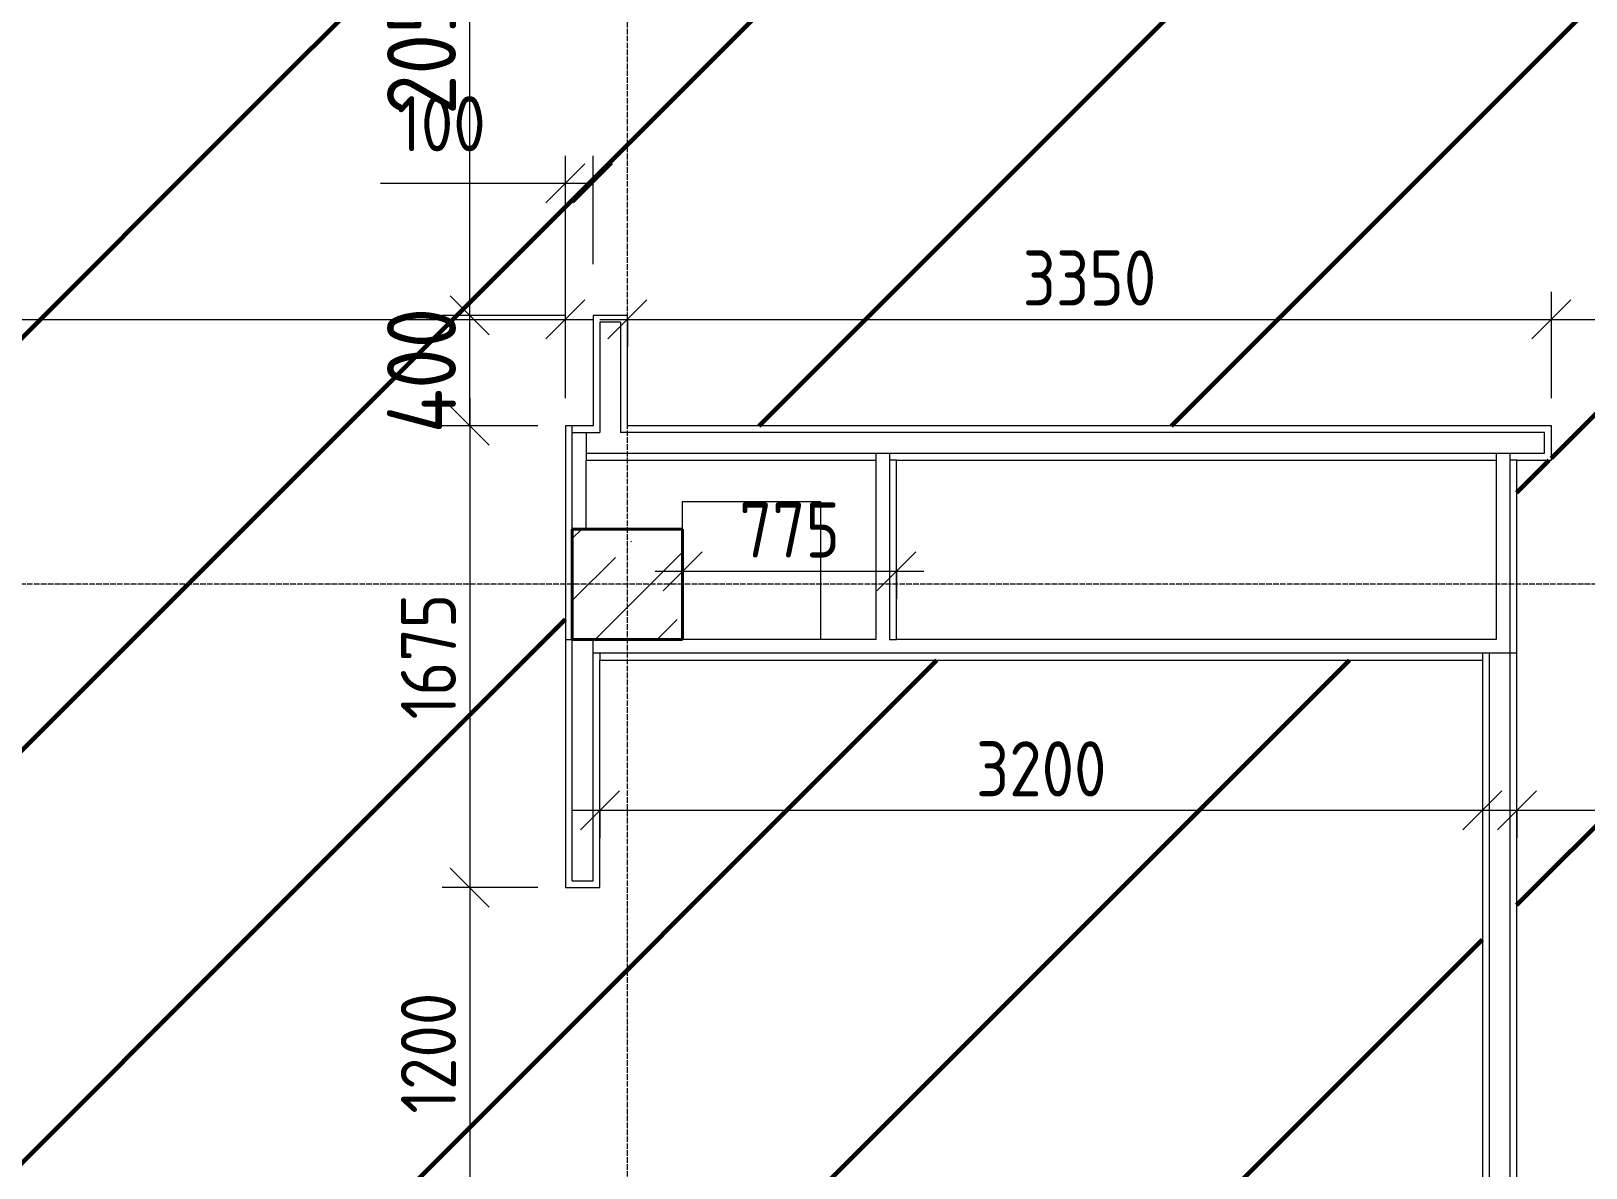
# Model space of a CAD drawing. Header units: millimetres. Extents: x -56773 to 323062, y -262288 to 76460.
# Drawn here: x 6647 to 12284, y -101060 to -96938 of the extents above; entities that cross this region are included whole.
import ezdxf

# ---------------------------------------------------------------- set-up
doc = ezdxf.new("R2010")
doc.units = ezdxf.units.MM
doc.linetypes.add('ADSK_Линия сетки', pattern=[25, 20, -2.5, 0, -2.5])
for name, color, linetype, lineweight in [('1.1)Стяжка керамзит  2 этаж', 5, 'Continuous', 60), ('Несущие колонны', 7, 'Continuous', 18), ('Оси', 7, 'Continuous', 9), ('Перекрытие', 7, 'Continuous', 18), ('Размеры', 7, 'Continuous', 9), ('Стены внутренние', 7, 'Continuous', 18), ('Стены штриховка', 7, 'Continuous', 9)]:
    doc.layers.add(name, color=color, linetype=linetype, lineweight=lineweight)
doc.styles.add('GOST Common_2', font='', dxfattribs={"width": 0.9, "height": 250})
doc.styles.add('GOST Common_3', font='', dxfattribs={"width": 0.9, "height": 200})
doc.styles.get('GOST Common_2').set_extended_font_data('GOST Common')
doc.styles.get('GOST Common_3').set_extended_font_data('GOST Common')
doc.dimstyles.new('ADSK_Основной_2_0', dxfattribs={"dimscale": 304.8, "dimtxt": 201.142999, "dimasz": 0.463911, "dimexe": 0.328084, "dimexo": 0.328084, "dimgap": 0.164042, "dimtad": 1, "dimdec": 3, "dimrnd": 0.001, "dimdsep": 46, "dimtxsty": 'GOST Common_3', "dimblk1": 'OBLIQUE', "dimblk2": 'OBLIQUE', "dimsah": 1, "dimcen": 0.09, "dimdle": 0.328084, "dimazin": 2, "dimtfac": 1, "dimtdec": 4, "dimtix": 1, "dimtmove": 0, "dimatfit": 3, "dimfxl": 1, "dimtvp": 1, "dimtolj": 1, "dimtzin": 0, "dimlwd": 20, "dimlwe": 20, "dimarcsym": 2})
doc.dimstyles.new('ADSK_Основной_2_0_2', dxfattribs={"dimscale": 304.8, "dimtxt": 201.142999, "dimasz": 0.463911, "dimexe": 0.328084, "dimexo": 0.328084, "dimgap": 0.164042, "dimtad": 1, "dimdec": 3, "dimrnd": 0.001, "dimdsep": 46, "dimtxsty": 'GOST Common_3', "dimblk1": 'OBLIQUE', "dimblk2": 'OBLIQUE', "dimsah": 1, "dimcen": 0.09, "dimdle": 0.328084, "dimazin": 2, "dimtfac": 1, "dimtdec": 4, "dimtix": 1, "dimtmove": 0, "dimatfit": 3, "dimfxl": 1, "dimtvp": 1, "dimtolj": 1, "dimtzin": 0, "dimlwd": 20, "dimlwe": 20, "dimarcsym": 2})
doc.dimstyles.new('ADSK_Основной_2_0_3', dxfattribs={"dimscale": 304.8, "dimtxt": 201.142999, "dimasz": 0.463911, "dimexe": 0.328084, "dimexo": 0.328084, "dimgap": 0.164042, "dimtad": 1, "dimdec": 3, "dimrnd": 0.001, "dimdsep": 46, "dimtxsty": 'GOST Common_2', "dimblk1": 'OBLIQUE', "dimblk2": 'OBLIQUE', "dimsah": 1, "dimcen": 0.09, "dimdle": 0.328084, "dimazin": 2, "dimtfac": 1, "dimtdec": 4, "dimtix": 1, "dimtmove": 0, "dimatfit": 3, "dimfxl": 1, "dimtvp": 1, "dimtolj": 1, "dimtzin": 0, "dimlwd": 20, "dimlwe": 20, "dimarcsym": 2})

# ---------------------------------------------------------------- blocks, each defined once
blk = doc.blocks.new('ADSK_КолоннаЖБ_Прямоугольная - 400x400 мм-1807143-Кладочный план 2-го этаж')
at = {"layer": 'Несущие колонны', "lineweight": 40}
for p, q in [((-200, 200), (200, 200)), ((-200, -200), (-200, 200)), ((200, 200), (200, -200)), ((200, -200), (-200, -200))]:
    blk.add_line(p, q, dxfattribs=at)
blk = doc.blocks.new('_Oblique')
at = {"color": 0, "linetype": 'ByBlock', "lineweight": -2}
blk.add_line((-0.5, -0.5), (0.5, 0.5), dxfattribs=at)
blk = doc.blocks.new('*D4818')
at = {"layer": 'Defpoints', "color": 0, "transparency": 16777216}
for p in [(8584.4, -97983.5), (3034.4, -98369.1), (8584.4, -98369.1)]:
    blk.add_point(p, dxfattribs=at)
at = {"layer": 'Размеры', "color": 0, "lineweight": 20, "transparency": 16777216}
for p, q in [((3034.4, -98269.1), (3034.4, -97883.5)), ((8584.4, -98269.1), (8584.4, -97883.5)), ((2934.4, -97983.5), (8684.4, -97983.5))]:
    blk.add_line(p, q, dxfattribs=at)
at = {"layer": 'Размеры', "color": 0, "lineweight": 20, "transparency": 16777216, "xscale": 141.4, "yscale": 141.4, "zscale": 141.4, "rotation": 180}
blk.add_blockref('_Oblique', (3034.4, -97983.5), dxfattribs=at)
at = {"layer": 'Размеры', "color": 0, "lineweight": 20, "transparency": 16777216, "xscale": 141.4, "yscale": 141.4, "zscale": 141.4}
blk.add_blockref('_Oblique', (8584.4, -97983.5), dxfattribs=at)
at = {"layer": 'Размеры', "color": 0, "lineweight": 9, "transparency": 16777216, "insert": (5809.4, -97833.5), "char_height": 200, "width": 605.475, "attachment_point": 5, "style": 'GOST Common_3'}
blk.add_mtext('\\A1;5550', dxfattribs=at)
blk = doc.blocks.new('*D4819')
at = {"layer": 'Defpoints', "color": 0, "transparency": 16777216}
for p in [(8684.4, -97491), (8684.4, -97883.5), (8584.4, -98369.1)]:
    blk.add_point(p, dxfattribs=at)
at = {"layer": 'Размеры', "color": 0, "lineweight": 20, "transparency": 16777216}
for p, q in [((8584.4, -98269.1), (8584.4, -97391)), ((8684.4, -97783.5), (8684.4, -97391)), ((8584.4, -97491), (7914.4, -97491)), ((8684.4, -97491), (8484.4, -97491))]:
    blk.add_line(p, q, dxfattribs=at)
at = {"layer": 'Размеры', "color": 0, "lineweight": 20, "transparency": 16777216, "xscale": 141.4, "yscale": 141.4, "zscale": 141.4, "rotation": 180}
blk.add_blockref('_Oblique', (8584.4, -97491), dxfattribs=at)
at = {"layer": 'Размеры', "color": 0, "lineweight": 20, "transparency": 16777216, "xscale": 141.4, "yscale": 141.4, "zscale": 141.4}
blk.add_blockref('_Oblique', (8684.4, -97491), dxfattribs=at)
at = {"layer": 'Размеры', "color": 0, "lineweight": 9, "transparency": 16777216, "insert": (7974.1, -97174.3), "char_height": 200, "width": 409.104, "attachment_point": 1, "line_spacing_factor": 1.022761, "style": 'GOST Common_3'}
blk.add_mtext('\\A1;100', dxfattribs=at)
blk = doc.blocks.new('*D4832')
at = {"layer": 'Defpoints', "color": 0, "transparency": 16777216}
for p in [(8584.4, -98369.1), (8237.6, -100044.1), (8584.4, -100044.1)]:
    blk.add_point(p, dxfattribs=at)
at = {"layer": 'Размеры', "color": 0, "lineweight": 20, "transparency": 16777216}
for p, q in [((8237.6, -98269.1), (8237.6, -100144.1)), ((8484.4, -98369.1), (8137.6, -98369.1)), ((8484.4, -100044.1), (8137.6, -100044.1))]:
    blk.add_line(p, q, dxfattribs=at)
at = {"layer": 'Размеры', "color": 0, "lineweight": 20, "transparency": 16777216, "xscale": 141.4, "yscale": 141.4, "zscale": 141.4}
for p, rotation in [((8237.6, -98369.1), 90), ((8237.6, -100044.1), 270)]:
    blk.add_blockref('_Oblique', p, dxfattribs=dict(at, rotation=rotation))
at = {"layer": 'Размеры', "color": 0, "lineweight": 9, "transparency": 16777216, "insert": (8087.6, -99206.6), "char_height": 200, "width": 560.473, "attachment_point": 5, "rotation": 90, "style": 'GOST Common_3'}
blk.add_mtext('\\A1;1675', dxfattribs=at)
blk = doc.blocks.new('*D4833')
at = {"layer": 'Defpoints', "color": 0, "transparency": 16777216}
for p in [(8584.4, -100044.1), (8237.6, -101244.1), (8584.4, -101244.1)]:
    blk.add_point(p, dxfattribs=at)
at = {"layer": 'Размеры', "color": 0, "lineweight": 20, "transparency": 16777216}
for p, q in [((8237.6, -99944.1), (8237.6, -101344.1)), ((8484.4, -100044.1), (8137.6, -100044.1)), ((8484.4, -101244.1), (8137.6, -101244.1))]:
    blk.add_line(p, q, dxfattribs=at)
at = {"layer": 'Размеры', "color": 0, "lineweight": 20, "transparency": 16777216, "xscale": 141.4, "yscale": 141.4, "zscale": 141.4}
for p, rotation in [((8237.6, -100044.1), 90), ((8237.6, -101244.1), 270)]:
    blk.add_blockref('_Oblique', p, dxfattribs=dict(at, rotation=rotation))
at = {"layer": 'Размеры', "color": 0, "lineweight": 9, "transparency": 16777216, "insert": (8087.6, -100644.1), "char_height": 200, "width": 560.473, "attachment_point": 5, "rotation": 90, "style": 'GOST Common_3'}
blk.add_mtext('\\A1;1200', dxfattribs=at)
blk = doc.blocks.new('*D4835')
at = {"layer": 'Defpoints', "color": 0, "transparency": 16777216}
for p in [(9009.4, -98797.1), (9784.4, -98797.1), (9784.4, -98897.1)]:
    blk.add_point(p, dxfattribs=at)
at = {"layer": 'Размеры', "color": 0, "lineweight": 20, "transparency": 16777216}
for p, q in [((8909.4, -98897.1), (9884.4, -98897.1)), ((9009.4, -98897.1), (9009.4, -98997.1)), ((9784.4, -98897.1), (9784.4, -98997.1))]:
    blk.add_line(p, q, dxfattribs=at)
at = {"layer": 'Размеры', "color": 0, "lineweight": 20, "transparency": 16777216, "xscale": 141.4, "yscale": 141.4, "zscale": 141.4, "rotation": 180}
blk.add_blockref('_Oblique', (9009.4, -98897.1), dxfattribs=at)
at = {"layer": 'Размеры', "color": 0, "lineweight": 20, "transparency": 16777216, "xscale": 141.4, "yscale": 141.4, "zscale": 141.4}
blk.add_blockref('_Oblique', (9784.4, -98897.1), dxfattribs=at)
at = {"layer": 'Размеры', "color": 0, "lineweight": 9, "transparency": 16777216, "insert": (9396.9, -98747.1), "char_height": 200, "width": 454.106, "attachment_point": 5, "style": 'GOST Common_3'}
blk.add_mtext('\\A1;775', dxfattribs=at)
blk = doc.blocks.new('*D4836')
at = {"layer": 'Defpoints', "color": 0, "transparency": 16777216}
for p in [(8709.4, -99663.3), (11909.4, -99663.3), (11909.4, -99763.3)]:
    blk.add_point(p, dxfattribs=at)
at = {"layer": 'Размеры', "color": 0, "lineweight": 20, "transparency": 16777216}
for p, q in [((8609.4, -99763.3), (12009.4, -99763.3)), ((8709.4, -99763.3), (8709.4, -99863.3)), ((11909.4, -99763.3), (11909.4, -99863.3))]:
    blk.add_line(p, q, dxfattribs=at)
at = {"layer": 'Размеры', "color": 0, "lineweight": 20, "transparency": 16777216, "xscale": 141.4, "yscale": 141.4, "zscale": 141.4, "rotation": 180}
blk.add_blockref('_Oblique', (8709.4, -99763.3), dxfattribs=at)
at = {"layer": 'Размеры', "color": 0, "lineweight": 20, "transparency": 16777216, "xscale": 141.4, "yscale": 141.4, "zscale": 141.4}
blk.add_blockref('_Oblique', (11909.4, -99763.3), dxfattribs=at)
at = {"layer": 'Размеры', "color": 0, "lineweight": 9, "transparency": 16777216, "insert": (10309.4, -99613.3), "char_height": 200, "width": 605.475, "attachment_point": 5, "style": 'GOST Common_3'}
blk.add_mtext('\\A1;3200', dxfattribs=at)
blk = doc.blocks.new('*D4837')
at = {"layer": 'Defpoints', "color": 0, "transparency": 16777216}
for p in [(13484.4, -99219.1), (12034.4, -99663.3), (13484.4, -99763.3)]:
    blk.add_point(p, dxfattribs=at)
at = {"layer": 'Размеры', "color": 0, "lineweight": 20, "transparency": 16777216}
for p, q in [((13484.4, -99319.1), (13484.4, -99863.3)), ((11934.4, -99763.3), (13584.4, -99763.3)), ((12034.4, -99763.3), (12034.4, -99863.3))]:
    blk.add_line(p, q, dxfattribs=at)
at = {"layer": 'Размеры', "color": 0, "lineweight": 20, "transparency": 16777216, "xscale": 141.4, "yscale": 141.4, "zscale": 141.4, "rotation": 180}
blk.add_blockref('_Oblique', (12034.4, -99763.3), dxfattribs=at)
at = {"layer": 'Размеры', "color": 0, "lineweight": 20, "transparency": 16777216, "xscale": 141.4, "yscale": 141.4, "zscale": 141.4}
blk.add_blockref('_Oblique', (13484.4, -99763.3), dxfattribs=at)
at = {"layer": 'Размеры', "color": 0, "lineweight": 9, "transparency": 16777216, "insert": (12759.4, -99613.3), "char_height": 200, "width": 580.928, "attachment_point": 5, "style": 'GOST Common_3'}
blk.add_mtext('\\A1;1450', dxfattribs=at)
blk = doc.blocks.new('*D4839')
at = {"layer": 'Defpoints', "color": 0, "transparency": 16777216}
for p in [(8809.4, -97883.5), (12159.4, -97983.5), (12159.4, -98369.1)]:
    blk.add_point(p, dxfattribs=at)
at = {"layer": 'Размеры', "color": 0, "lineweight": 20, "transparency": 16777216}
for p, q in [((12159.4, -98269.1), (12159.4, -97883.5)), ((8709.4, -97983.5), (12259.4, -97983.5)), ((8809.4, -97983.5), (8809.4, -98083.5))]:
    blk.add_line(p, q, dxfattribs=at)
at = {"layer": 'Размеры', "color": 0, "lineweight": 20, "transparency": 16777216, "xscale": 141.4, "yscale": 141.4, "zscale": 141.4, "rotation": 180}
blk.add_blockref('_Oblique', (8809.4, -97983.5), dxfattribs=at)
at = {"layer": 'Размеры', "color": 0, "lineweight": 20, "transparency": 16777216, "xscale": 141.4, "yscale": 141.4, "zscale": 141.4}
blk.add_blockref('_Oblique', (12159.4, -97983.5), dxfattribs=at)
at = {"layer": 'Размеры', "color": 0, "lineweight": 9, "transparency": 16777216, "insert": (10484.4, -97833.5), "char_height": 200, "width": 605.475, "attachment_point": 5, "style": 'GOST Common_3'}
blk.add_mtext('\\A1;3350', dxfattribs=at)
blk = doc.blocks.new('*D4840')
at = {"layer": 'Defpoints', "color": 0, "transparency": 16777216}
for p in [(13359.4, -97983.5), (12159.4, -98369.1), (13359.4, -98369.1)]:
    blk.add_point(p, dxfattribs=at)
at = {"layer": 'Размеры', "color": 0, "lineweight": 20, "transparency": 16777216}
for p, q in [((12159.4, -98269.1), (12159.4, -97883.5)), ((13359.4, -98269.1), (13359.4, -97883.5)), ((12059.4, -97983.5), (13459.4, -97983.5))]:
    blk.add_line(p, q, dxfattribs=at)
at = {"layer": 'Размеры', "color": 0, "lineweight": 20, "transparency": 16777216, "xscale": 141.4, "yscale": 141.4, "zscale": 141.4, "rotation": 180}
blk.add_blockref('_Oblique', (12159.4, -97983.5), dxfattribs=at)
at = {"layer": 'Размеры', "color": 0, "lineweight": 20, "transparency": 16777216, "xscale": 141.4, "yscale": 141.4, "zscale": 141.4}
blk.add_blockref('_Oblique', (13359.4, -97983.5), dxfattribs=at)
at = {"layer": 'Размеры', "color": 0, "lineweight": 9, "transparency": 16777216, "insert": (12759.4, -97833.5), "char_height": 200, "width": 560.473, "attachment_point": 5, "style": 'GOST Common_3'}
blk.add_mtext('\\A1;1200', dxfattribs=at)
blk = doc.blocks.new('*D5067')
at = {"layer": 'Defpoints', "color": 0, "transparency": 16777216}
for p in [(8237.6, -97969.1), (8684.4, -97969.1), (8584.4, -98369.1)]:
    blk.add_point(p, dxfattribs=at)
at = {"layer": 'Размеры', "color": 0, "lineweight": 20, "transparency": 16777216}
for p, q in [((8237.6, -97969.1), (8237.6, -97827.7)), ((8584.4, -97969.1), (8137.6, -97969.1)), ((8237.6, -98369.1), (8237.6, -97969.1)), ((8484.4, -98369.1), (8137.6, -98369.1)), ((8237.6, -98369.1), (8237.6, -98510.5))]:
    blk.add_line(p, q, dxfattribs=at)
at = {"layer": 'Размеры', "color": 0, "lineweight": 20, "transparency": 16777216, "xscale": 141.4, "yscale": 141.4, "zscale": 141.4}
for p, rotation in [((8237.6, -97969.1), 270), ((8237.6, -98369.1), 90)]:
    blk.add_blockref('_Oblique', p, dxfattribs=dict(at, rotation=rotation))
at = {"layer": 'Размеры', "color": 0, "lineweight": 9, "transparency": 16777216, "insert": (8062.6, -98169.1), "char_height": 250, "width": 474.561, "attachment_point": 5, "rotation": 90, "style": 'GOST Common_2'}
blk.add_mtext('\\A1;400', dxfattribs=at)
blk = doc.blocks.new('*D5068')
at = {"layer": 'Defpoints', "color": 0, "transparency": 16777216}
for p in [(8237.6, -95919.1), (8684.4, -95919.1), (8684.4, -97969.1)]:
    blk.add_point(p, dxfattribs=at)
at = {"layer": 'Размеры', "color": 0, "lineweight": 20, "transparency": 16777216}
for p, q in [((8237.6, -98069.1), (8237.6, -95819.1)), ((8584.4, -95919.1), (8137.6, -95919.1)), ((8584.4, -97969.1), (8137.6, -97969.1))]:
    blk.add_line(p, q, dxfattribs=at)
at = {"layer": 'Размеры', "color": 0, "lineweight": 20, "transparency": 16777216, "xscale": 141.4, "yscale": 141.4, "zscale": 141.4}
for p, rotation in [((8237.6, -95919.1), 90), ((8237.6, -97969.1), 270)]:
    blk.add_blockref('_Oblique', p, dxfattribs=dict(at, rotation=rotation))
at = {"layer": 'Размеры', "color": 0, "lineweight": 9, "transparency": 16777216, "insert": (8062.6, -96944.1), "char_height": 250, "width": 605.475, "attachment_point": 5, "rotation": 90, "style": 'GOST Common_2'}
blk.add_mtext('\\A1;2050', dxfattribs=at)

msp = doc.modelspace()

# ---------------------------------------------------------------- hatches: boundary and pattern name
at = {"layer": '1.1)Стяжка керамзит  2 этаж', "transparency": 33554687}
h = msp.add_hatch(dxfattribs=at)
h.set_pattern_fill('ANSI31', color=5, scale=333)
h.paths.add_polyline_path([(7464.619, -96144.5668), (-1015.0246, -96144.5668), (-1015.0246, -104894.0666), (-740.6385, -104894.0666), (-340.6385, -104894.0666), (-340.6385, -99219.0666), (-640.6385, -99219.0666), (-640.6385, -98494.0666), (-765.6385, -98494.0666), (-765.6385, -98369.0666), (3034.3615, -98369.0666), (3034.3615, -100044.0666), (2909.3615, -100044.0666), (2909.3615, -99219.0666), (-215.6385, -99219.0666), (-215.6385, -104894.0666), (409.3615, -104894.0666), (2059.3615, -104894.0666), (2609.3615, -104894.0666), (2609.3615, -104744.0666), (2909.3615, -104744.0666), (2909.3615, -101244.0666), (3034.3615, -101244.0666), (3034.3615, -104894.0666), (3609.3615, -104894.0666), (5259.3615, -104894.0666), (6409.3615, -104894.0666), (7464.619, -104894.0666)])
h = msp.add_hatch(dxfattribs=at)
h.set_pattern_fill('ANSI31', color=5, scale=333)
h.paths.add_polyline_path([(15944.2626, -96144.5668), (7464.619, -96144.5668), (7464.619, -104894.0666), (8059.3615, -104894.0666), (8584.3615, -104894.0666), (8584.3615, -101244.0666), (8709.3615, -101244.0666), (8709.3615, -104744.0666), (9009.3615, -104744.0666), (9009.3615, -104894.0666), (9609.3615, -104894.0666), (11259.3615, -104894.0666), (11909.3615, -104894.0666), (11909.3615, -99219.0666), (8709.3615, -99219.0666), (8709.3615, -100044.0666), (8584.3615, -100044.0666), (8584.3615, -98369.0666), (8684.3615, -98369.0666), (8684.3615, -97969.0666), (8809.3615, -97969.0666), (8809.3615, -98369.0666), (12159.3615, -98369.0666), (12159.3615, -98494.0666), (12034.3615, -98494.0666), (12034.3615, -104894.0666), (12409.3615, -104894.0666), (14059.3615, -104894.0666), (14609.3615, -104894.0666), (14609.3615, -104744.0666), (15009.3615, -104744.0666), (15009.3615, -104894.0666), (15484.3615, -104894.0666), (15484.3615, -99219.0666), (13484.3615, -99219.0666), (13484.3615, -98494.0666), (13359.3615, -98494.0666), (13359.3615, -98369.0666), (15944.2626, -98369.0666)])
at = {"layer": 'Несущие колонны', "lineweight": 9}
h = msp.add_hatch(dxfattribs=at)
h.set_pattern_fill('FP_1', color=256, style=0, pattern_type=2)
h.set_pattern_definition([(45, (9.36, -97949.04), (-224.506, 224.506), []), (45, (233.87, -97949.04), (-224.506, 224.506), [396.875, -79.375, 3.353, -76.022])])
h.paths.add_polyline_path([(8609.3615, -99144.0666), (9009.3615, -99144.0666), (9009.3615, -98744.0666), (8609.3615, -98744.0666)])

# ---------------------------------------------------------------- linework, layer by layer
for p, q in [((8659.3615, -98744.0666), (8609.3615, -98744.0666)), ((8609.3615, -98744.0666), (8609.3615, -99144.0666)), ((9009.3615, -98744.0666), (8659.3615, -98744.0666)), ((9009.3615, -99144.0666), (9009.3615, -98744.0666)), ((8609.3615, -99144.0666), (9009.3615, -99144.0666))]:
    msp.add_line(p, q, dxfattribs=at)
at = {"layer": 'Оси', "linetype": 'ADSK_Линия сетки', "lineweight": 5}
for p, q in [((8809.3615, -108922.9178), (8809.3615, -87921.5904)), ((62525.08, -98944.0666), (-25230.7352, -98944.0666))]:
    msp.add_line(p, q, dxfattribs=at)
at = {"layer": 'Перекрытие'}
for p, q in [((9009.3615, -98744.0666), (9009.3615, -98644.0666)), ((9009.3615, -98644.0666), (9509.3615, -98644.0666)), ((9509.3615, -98644.0666), (9509.3615, -99144.0666))]:
    msp.add_line(p, q, dxfattribs=at)
at = {"layer": 'Стены внутренние', "lineweight": 5}
for p, q in [((8684.3615, -97969.0666), (8684.3615, -98369.0666)), ((8809.3615, -97969.0666), (8684.3615, -97969.0666)), ((8809.3615, -98369.0666), (8809.3615, -97969.0666)), ((8584.3615, -98369.0666), (8584.3615, -100044.0666)), ((8684.3615, -98369.0666), (8584.3615, -98369.0666)), ((12159.3615, -98369.0666), (8809.3615, -98369.0666)), ((12159.3615, -98494.0666), (12159.3615, -98369.0666)), ((8659.3615, -98744.0666), (8659.3615, -98494.0666)), ((8659.3615, -98494.0666), (9709.3615, -98494.0666)), ((9709.3615, -98494.0666), (9709.3615, -99144.0666)), ((9784.3615, -98494.0666), (11959.3615, -98494.0666)), ((9784.3615, -99144.0666), (9784.3615, -98494.0666)), ((11959.3615, -98494.0666), (11959.3615, -99144.0666)), ((12034.3615, -104894.0666), (12034.3615, -98494.0666)), ((12034.3615, -98494.0666), (12159.3615, -98494.0666)), ((8609.3615, -98744.0666), (8659.3615, -98744.0666)), ((8609.3615, -99144.0666), (8609.3615, -98744.0666)), ((9709.3615, -99144.0666), (8609.3615, -99144.0666)), ((11959.3615, -99144.0666), (9784.3615, -99144.0666)), ((8709.3615, -100044.0666), (8709.3615, -99219.0666)), ((8709.3615, -99219.0666), (11909.3615, -99219.0666)), ((11909.3615, -99219.0666), (11909.3615, -104894.0666)), ((8584.3615, -100044.0666), (8709.3615, -100044.0666))]:
    msp.add_line(p, q, dxfattribs=at)
at = {"layer": 'Стены штриховка', "lineweight": 9}
for p, q in [((8709.3615, -97994.0666), (8709.3615, -98394.0666)), ((8784.3615, -97994.0666), (8709.3615, -97994.0666)), ((8784.3615, -97994.0666), (8784.3615, -98394.0666)), ((8609.3615, -98744.0666), (8609.3615, -98369.0666)), ((8609.3615, -98394.0666), (8709.3615, -98394.0666)), ((8659.3615, -98394.0666), (8659.3615, -98494.0666)), ((12134.3615, -98394.0666), (8784.3615, -98394.0666)), ((12134.3615, -98469.0666), (12134.3615, -98394.0666)), ((8659.3615, -98469.0666), (12134.3615, -98469.0666)), ((9709.3615, -98469.0666), (9709.3615, -98494.0666)), ((9759.3615, -98469.0666), (9759.3615, -99144.0666)), ((11959.3615, -98469.0666), (11959.3615, -98494.0666)), ((12009.3615, -104894.0666), (12009.3615, -98469.0666)), ((9784.3615, -98494.0666), (9759.3615, -98494.0666)), ((12034.3615, -98494.0666), (12009.3615, -98494.0666)), ((8584.3615, -99144.0666), (8609.3615, -99144.0666)), ((8609.3615, -100019.0666), (8609.3615, -99144.0666)), ((8684.3615, -100019.0666), (8684.3615, -99144.0666)), ((9759.3615, -99144.0666), (9784.3615, -99144.0666)), ((12034.3615, -99194.0666), (8684.3615, -99194.0666)), ((8709.3615, -99194.0666), (8709.3615, -99219.0666)), ((11909.3615, -99194.0666), (11909.3615, -99219.0666)), ((11934.3615, -104894.0666), (11934.3615, -99194.0666)), ((8609.3615, -100019.0666), (8684.3615, -100019.0666))]:
    msp.add_line(p, q, dxfattribs=at)

# ---------------------------------------------------------------- block references
at = {"layer": 'Несущие колонны', "lineweight": 40, "rotation": 89.9999999999999}
msp.add_blockref('ADSK_КолоннаЖБ_Прямоугольная - 400x400 мм-1807143-Кладочный план 2-го этаж', (8809.3615, -98944.0666), dxfattribs=at)

# ---------------------------------------------------------------- dimensions: what is measured, and where the dimension line sits
at = {"layer": 'Размеры', "lineweight": 9}
for base, p1, p2, dimstyle, override, picture, middle in [((8237.6336, -95919.0666), (8684.3615, -97969.0666), (8684.3615, -95919.0666), 'ADSK_Основной_2_0_3', {"dimpost": '<>', "dimfxl": 2050}, '*D5068', (8062.6336, -96944.0666)), ((8237.6336, -97969.0666), (8584.3615, -98369.0666), (8684.3615, -97969.0666), 'ADSK_Основной_2_0_3', {"dimpost": '<>', "dimfxl": 412.310563}, '*D5067', (8062.6336, -98169.0666)), ((8237.6336, -100044.0666), (8584.3615, -98369.0666), (8584.3615, -100044.0666), 'ADSK_Основной_2_0_2', {"dimpost": '<>', "dimfxl": 1675}, '*D4832', (8087.6336, -99206.5666)), ((8237.6336, -101244.0666), (8584.3615, -100044.0666), (8584.3615, -101244.0666), 'ADSK_Основной_2_0_2', {"dimpost": '<>', "dimfxl": 1200}, '*D4833', (8087.6336, -100644.0666))]:
    dim = msp.add_linear_dim(base=base, p1=p1, p2=p2, angle=90, dimstyle=dimstyle, override=override, dxfattribs=at)
    dim.commit()
    dim.dimension.update_dxf_attribs({"geometry": picture, "text_midpoint": middle})
dim = msp.add_linear_dim(base=(8684.3615, -97490.9918), p1=(8584.3615, -98369.0666), p2=(8684.3615, -97883.5108), dimstyle='ADSK_Основной_2_0', override={"dimpost": '<>', "dimfxl": 495.746287}, dxfattribs=at)
dim.commit()
dim.dimension.update_dxf_attribs({"geometry": '*D4819', "text_midpoint": (8178.6758, -97490.9918), "dimtype": 160})
for base, p1, p2, override, picture, middle in [((8584.3615, -97983.4957), (3034.3615, -98369.0666), (8584.3615, -98369.0666), {"dimpost": '<>', "dimfxl": 5550}, '*D4818', (5809.3615, -97833.4957)), ((12159.3615, -97983.4957), (8809.3615, -97883.5108), (12159.3615, -98369.0666), {"dimpost": '<>', "dimfxl": 3385.005817}, '*D4839', (10484.3615, -97833.4957)), ((13359.3615, -97983.4957), (12159.3615, -98369.0666), (13359.3615, -98369.0666), {"dimpost": '<>', "dimfxl": 1200}, '*D4840', (12759.3615, -97833.4957)), ((9784.3615, -98897.0644), (9009.3615, -98797.0795), (9784.3615, -98797.0795), {"dimpost": '<>', "dimfxl": 775}, '*D4835', (9396.8615, -98747.0644)), ((13484.3615, -99763.2536), (12034.3615, -99663.2687), (13484.3615, -99219.0666), {"dimpost": '<>', "dimfxl": 1516.514277}, '*D4837', (12759.3615, -99613.2536)), ((11909.3615, -99763.2536), (8709.3615, -99663.2687), (11909.3615, -99663.2687), {"dimpost": '<>', "dimfxl": 3200}, '*D4836', (10309.3615, -99613.2536))]:
    dim = msp.add_linear_dim(base=base, p1=p1, p2=p2, dimstyle='ADSK_Основной_2_0_2', override=override, dxfattribs=at)
    dim.commit()
    dim.dimension.update_dxf_attribs({"geometry": picture, "text_midpoint": middle})

doc.saveas('drawing.dxf')
